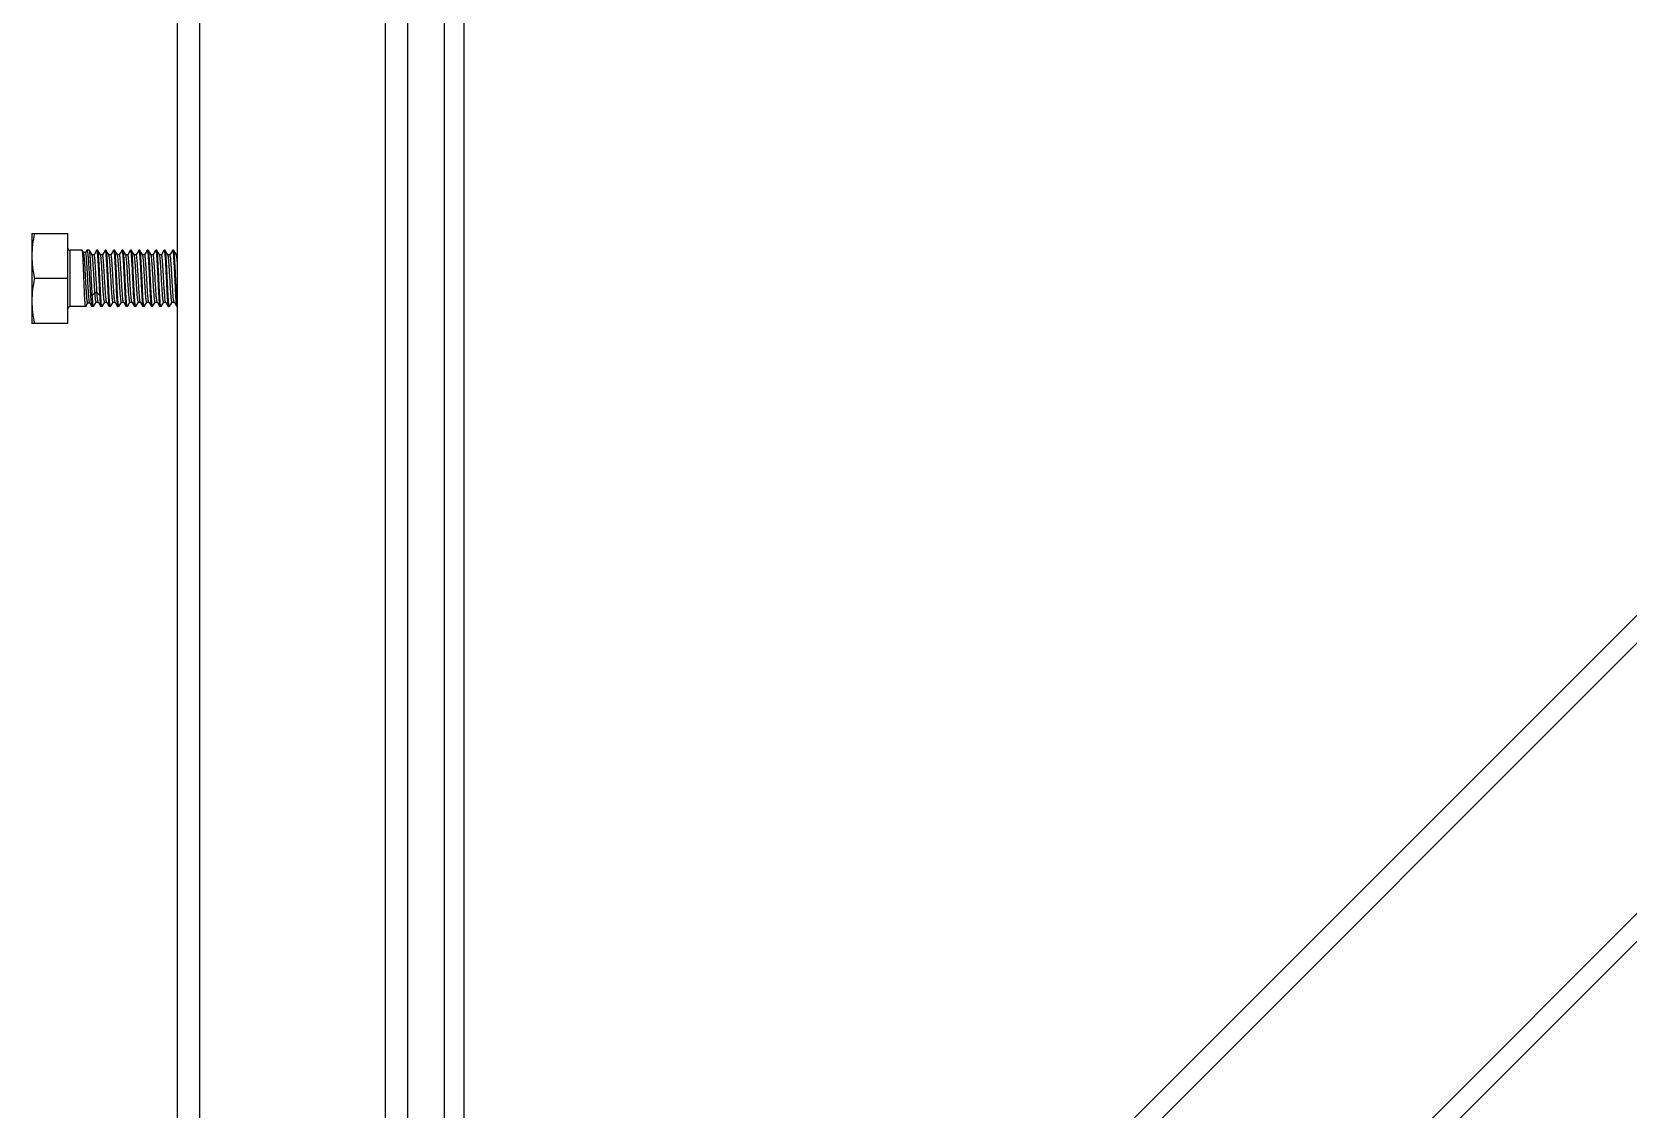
# Model space of a CAD drawing. Extents: x 27938 to 1042331, y -235042 to 1535213.
# Drawn here: x 704503 to 707030, y 753728 to 755433 of the extents above; entities that cross this region are included whole.
import ezdxf

# ---------------------------------------------------------------- set-up
doc = ezdxf.new("R2010")
doc.units = 0
doc.header["$LTSCALE"] = 1000
doc.header["$MEASUREMENT"] = 0

msp = doc.modelspace()

# ---------------------------------------------------------------- linework, layer by layer
at = {"linetype": 'Continuous'}
for p, q in [((705187.3, 752808.8), (705187.3, 755822.4)), ((705156.2, 753391.9), (705156.2, 755690.9)), ((705631.2, 753096.9), (708176.6, 755642.3)), ((705653.2, 753074.9), (708198.6, 755620.3)), ((704733.6, 752547.2), (704733.6, 755506.8)), ((704769.1, 752547.2), (704769.1, 755506.8)), ((705062.8, 752547.2), (705062.8, 755506.8)), ((705098.4, 752547.2), (705098.4, 755506.8)), ((705867.1, 752861), (708412.6, 755406.4)), ((705889.2, 752839), (708434.6, 755384.4)), ((704503.1, 755113.7), (704503.1, 754971.3)), ((704503.1, 755113.7), (704560.1, 755113.7)), ((704560.1, 754971.3), (704560.1, 755113.7)), ((704563.6, 754998), (704563.6, 755087)), ((704582.9, 755087), (704563.6, 755087)), ((704582.9, 755086.9), (704582.9, 755087)), ((704584.9, 755083.6), (704582.9, 755086.9)), ((704588.1, 755083.6), (704584.9, 755083.6)), ((704584.9, 755083.4), (704584.9, 755083.6)), ((704589.8, 755086.7), (704588, 755083.7)), ((704589.8, 755086.7), (704590.1, 755087)), ((704594.1, 755087), (704590.1, 755087)), ((704594.3, 755086.8), (704594.1, 755087)), ((704598.3, 755079.8), (704594.3, 755086.8)), ((704601.5, 755080), (704598.2, 755080)), ((704605.3, 755086.8), (704601.4, 755080)), ((704605.3, 755086.8), (704605.5, 755087)), ((704607.3, 755087), (704605.5, 755087)), ((704607.5, 755086.8), (704607.3, 755087)), ((704611.7, 755079.6), (704607.5, 755086.8)), ((704614.8, 755079.8), (704611.6, 755079.8)), ((704618.8, 755086.8), (704614.7, 755079.8)), ((704618.8, 755086.8), (704619, 755087)), ((704620.7, 755087), (704619, 755087)), ((704620.8, 755086.8), (704620.7, 755087)), ((704625.1, 755079.6), (704620.8, 755086.8)), ((704628.2, 755079.8), (704625, 755079.8)), ((704632.2, 755086.8), (704628.1, 755079.8)), ((704632.2, 755086.8), (704632.3, 755087)), ((704634, 755087), (704632.3, 755087)), ((704634.2, 755086.8), (704634, 755087)), ((704638.4, 755079.6), (704634.2, 755086.8)), ((704641.5, 755079.8), (704638.3, 755079.8)), ((704645.5, 755086.8), (704641.4, 755079.8)), ((704645.5, 755086.8), (704645.7, 755087)), ((704647.4, 755087), (704645.7, 755087)), ((704647.5, 755086.8), (704647.4, 755087)), ((704651.7, 755079.6), (704647.5, 755086.8)), ((704654.9, 755079.8), (704651.6, 755079.8)), ((704658.9, 755086.8), (704654.8, 755079.8)), ((704658.9, 755086.8), (704659, 755087)), ((704660.7, 755087), (704659, 755087)), ((704660.9, 755086.8), (704660.7, 755087)), ((704665.1, 755079.6), (704660.9, 755086.8)), ((704668.2, 755079.8), (704665, 755079.8)), ((704672.2, 755086.8), (704668.1, 755079.8)), ((704672.2, 755086.8), (704672.4, 755087)), ((704674.1, 755087), (704672.4, 755087)), ((704674.2, 755086.8), (704674.1, 755087)), ((704678.4, 755079.6), (704674.2, 755086.8)), ((704681.6, 755079.8), (704678.3, 755079.8)), ((704685.6, 755086.8), (704681.5, 755079.8)), ((704685.6, 755086.8), (704685.7, 755087)), ((704687.4, 755087), (704685.7, 755087)), ((704687.6, 755086.8), (704687.4, 755087)), ((704691.8, 755079.6), (704687.6, 755086.8)), ((704694.9, 755079.8), (704691.7, 755079.8)), ((704698.9, 755086.8), (704694.8, 755079.8)), ((704698.9, 755086.8), (704699.1, 755087)), ((704700.7, 755087), (704699.1, 755087)), ((704700.9, 755086.8), (704700.7, 755087)), ((704705.1, 755079.6), (704700.9, 755086.8)), ((704708.3, 755079.8), (704705, 755079.8)), ((704712.2, 755086.8), (704708.2, 755079.8)), ((704712.2, 755086.8), (704712.4, 755087)), ((704714.1, 755087), (704712.4, 755087)), ((704714.3, 755086.8), (704714.1, 755087)), ((704718.5, 755079.6), (704714.3, 755086.8)), ((704721.6, 755079.8), (704718.4, 755079.8)), ((704725.6, 755086.8), (704721.5, 755079.8)), ((704725.6, 755086.8), (704725.8, 755087)), ((704727.4, 755087), (704725.8, 755087)), ((704727.6, 755086.8), (704727.4, 755087)), ((704731.8, 755079.6), (704727.6, 755086.8)), ((704733.6, 755079.8), (704731.7, 755079.8)), ((704560.1, 755042.5), (704507.1, 755042.5)), ((704650.8, 755040.1), (704650.7, 755042.5)), ((704662.4, 755042.5), (704662.5, 755040.1)), ((704588.3, 754998.1), (704591.6, 755003.7)), ((704591.4, 755003.7), (704594.7, 755003.7)), ((704594.6, 755003.9), (704597.9, 754998.2)), ((704602.9, 755019.9), (704598.7, 755015.6)), ((704600.8, 754998.2), (704604.9, 755005.2)), ((704606.2, 755019.9), (704602.9, 755019.9)), ((704604.8, 755005.2), (704608.1, 755005.2)), ((704610.4, 755015.6), (704606.2, 755019.9)), ((704608, 755005.4), (704612.1, 754998.2)), ((704614.2, 754998.2), (704618.3, 755005.2)), ((704618.2, 755005.2), (704621.4, 755005.2)), ((704621.3, 755005.4), (704621.2, 755005.6)), ((704621.3, 755005.4), (704625.5, 754998.2)), ((704627.5, 754998.2), (704631.6, 755005.2)), ((704631.5, 755005.2), (704634.8, 755005.2)), ((704634.6, 755005.4), (704634.6, 755005.6)), ((704634.6, 755005.4), (704638.8, 754998.2)), ((704640.9, 754998.2), (704645, 755005.2)), ((704644.9, 755005.2), (704648.1, 755005.2)), ((704648, 755005.4), (704647.9, 755005.6)), ((704648, 755005.4), (704652.2, 754998.2)), ((704654.2, 754998.2), (704658.3, 755005.2)), ((704658.2, 755005.2), (704661.4, 755005.2)), ((704661.3, 755005.4), (704665.5, 754998.2)), ((704667.6, 754998.2), (704671.7, 755005.2)), ((704671.6, 755005.2), (704674.8, 755005.2)), ((704674.7, 755005.4), (704674.6, 755005.6)), ((704674.7, 755005.4), (704678.9, 754998.2)), ((704680.9, 754998.2), (704685, 755005.2)), ((704684.9, 755005.2), (704688.1, 755005.2)), ((704688, 755005.4), (704687.9, 755005.6)), ((704688, 755005.4), (704692.2, 754998.2)), ((704694.2, 754998.2), (704698.4, 755005.2)), ((704698.3, 755005.2), (704701.5, 755005.2)), ((704701.4, 755005.4), (704701.3, 755005.6)), ((704701.4, 755005.4), (704705.6, 754998.2)), ((704707.6, 754998.2), (704711.7, 755005.2)), ((704711.6, 755005.2), (704714.8, 755005.2)), ((704714.7, 755005.4), (704718.9, 754998.2)), ((704720.9, 754998.2), (704725, 755005.2)), ((704724.9, 755005.2), (704728.2, 755005.2)), ((704728.1, 755005.4), (704728, 755005.6)), ((704728.1, 755005.4), (704732.3, 754998.2)), ((704588.2, 754998), (704563.6, 754998)), ((704588.3, 754998.1), (704588.2, 754998)), ((704597.9, 754998.2), (704598.1, 754998)), ((704600.6, 754998), (704598.1, 754998)), ((704600.8, 754998.2), (704600.6, 754998)), ((704614, 754998), (704612.3, 754998)), ((704614.2, 754998.2), (704614, 754998)), ((704625.5, 754998.2), (704625.7, 754998)), ((704627.3, 754998), (704625.7, 754998)), ((704627.5, 754998.2), (704627.3, 754998)), ((704638.8, 754998.2), (704639, 754998)), ((704640.7, 754998), (704639, 754998)), ((704640.9, 754998.2), (704640.7, 754998)), ((704652.2, 754998.2), (704652.4, 754998)), ((704654, 754998), (704652.4, 754998)), ((704654.2, 754998.2), (704654, 754998)), ((704667.4, 754998), (704665.7, 754998)), ((704667.6, 754998.2), (704667.4, 754998)), ((704678.9, 754998.2), (704679.1, 754998)), ((704680.7, 754998), (704679.1, 754998)), ((704680.9, 754998.2), (704680.7, 754998)), ((704692.2, 754998.2), (704692.4, 754998)), ((704694.1, 754998), (704692.4, 754998)), ((704694.2, 754998.2), (704694.1, 754998)), ((704705.6, 754998.2), (704705.7, 754998)), ((704707.4, 754998), (704705.7, 754998)), ((704707.6, 754998.2), (704707.4, 754998)), ((704718.9, 754998.2), (704719.1, 754998)), ((704720.8, 754998), (704719.1, 754998)), ((704720.9, 754998.2), (704720.8, 754998)), ((704732.3, 754998.2), (704732.4, 754998)), ((704733.6, 754998), (704732.4, 754998)), ((704560.1, 754971.3), (704503.1, 754971.3))]:
    msp.add_line(p, q, dxfattribs=at)
for centre, start, end in [((704563.6, 755090.5), 180, 270), ((704563.6, 754994.4), 90, 180)]:
    msp.add_arc(centre, 3.56, start, end, dxfattribs=at)
for points in [[(704507.1, 755113.7), (704504.7, 755102), (704503.1, 755090), (704503.1, 755078.1)], [(704503.1, 755078.1), (704503.1, 755066.1), (704504.7, 755054.2), (704507.1, 755042.5)], [(704507.1, 755042.5), (704504.7, 755030.8), (704503.1, 755018.8), (704503.1, 755006.9)], [(704503.1, 755006.9), (704503.1, 754995), (704504.7, 754983), (704507.1, 754971.3)]]:
    msp.add_open_spline(points, degree=3, dxfattribs=at)
for points, knots in [([(704585.4, 755042.5), (704585.2, 755048), (704584.9, 755055.9), (704584.5, 755066.1), (704584.2, 755072.6), (704583.9, 755078.1), (704583.6, 755082.3), (704583.3, 755085.1), (704583.2, 755086.5), (704582.9, 755086.9)], [0, 0, 0, 0, 0.36864, 0.53657, 0.68548, 0.810114, 0.906077, 0.97003, 1, 1, 1, 1]), ([(704591.4, 755003.7), (704591.4, 755003.7), (704591.2, 755004), (704591, 755004.6), (704590.8, 755005.5), (704590.5, 755007.4), (704590.1, 755010.6), (704589.8, 755015.4), (704589.4, 755021.1), (704589, 755027.7), (704588.6, 755034.9), (704588, 755044.8), (704587.5, 755054.6), (704587, 755063.9), (704586.6, 755069.9), (704586.2, 755075), (704585.8, 755078.9), (704585.4, 755081.6), (704585.2, 755083), (704584.9, 755083.4)], [0, 0, 0, 0, 0.003488, 0.010904, 0.022688, 0.038824, 0.083607, 0.143647, 0.216697, 0.300025, 0.390537, 0.484902, 0.671459, 0.756962, 0.833182, 0.897479, 0.947675, 0.982144, 1, 1, 1, 1]), ([(704594.6, 755003.9), (704594.3, 755004.3), (704594.1, 755005.8), (704593.7, 755008.6), (704593.3, 755012.8), (704592.9, 755018), (704592.5, 755024.2), (704591.9, 755033.7), (704591.4, 755043.5), (704590.9, 755053.4), (704590.5, 755060.4), (704590.1, 755066.9), (704589.7, 755072.5), (704589.3, 755077), (704589, 755080.4), (704588.6, 755082.4), (704588.4, 755083.3), (704588.2, 755083.6), (704588.1, 755083.6)], [0, 0, 0, 0, 0.018844, 0.055045, 0.107437, 0.174076, 0.252464, 0.339678, 0.527511, 0.621285, 0.710453, 0.791854, 0.862644, 0.920393, 0.963178, 0.989688, 0.996707, 1, 1, 1, 1]), ([(704590.1, 755087), (704590.2, 755087), (704590.5, 755086.6), (704590.8, 755085.6), (704591.3, 755083.1), (704591.7, 755079), (704592.2, 755073.5), (704592.7, 755066.9), (704593.2, 755059.3), (704593.7, 755051.1), (704594, 755045.4), (704594.2, 755042.5)], [0, 0, 0, 0, 0.007547, 0.022985, 0.080637, 0.173055, 0.296975, 0.447746, 0.61965, 0.806111, 1, 1, 1, 1]), ([(704597.3, 755042.5), (704597.1, 755047.9), (704596.7, 755055.8), (704596.2, 755065.8), (704595.8, 755072.4), (704595.4, 755077.8), (704595.1, 755082.1), (704594.7, 755084.9), (704594.5, 755086.4), (704594.3, 755086.8)], [0, 0, 0, 0, 0.365079, 0.53175, 0.679987, 0.804667, 0.901508, 0.967249, 1, 1, 1, 1]), ([(704602.9, 755019.9), (704602.4, 755026), (704601.9, 755035.4), (704601.2, 755047.9), (704600.6, 755057.2), (704600.1, 755065.5), (704599.6, 755071.5), (704599.2, 755075.3), (704599, 755077.4), (704598.7, 755078.8), (704598.5, 755079.6), (704598.3, 755079.8)], [0, 0, 0, 0, 0.303539, 0.468638, 0.62733, 0.768529, 0.882427, 0.926602, 0.961222, 0.985757, 1, 1, 1, 1]), ([(704606.2, 755019.9), (704606, 755022.9), (704605.6, 755029.3), (704605, 755039.1), (704604.4, 755049.2), (704603.9, 755058.8), (704603.4, 755066.1), (704603, 755071.2), (704602.7, 755074.2), (704602.4, 755076.6), (704602.1, 755078.4), (704601.9, 755079.4), (704601.6, 755080), (704601.5, 755080)], [0, 0, 0, 0, 0.15003, 0.317321, 0.489066, 0.652114, 0.794019, 0.853588, 0.904016, 0.944371, 0.97394, 0.992316, 1, 1, 1, 1]), ([(704605.5, 755087), (704605.6, 755087), (704605.8, 755086.6), (704606, 755086), (704606.2, 755084.9), (704606.5, 755082.7), (704606.9, 755079), (704607.3, 755073.6), (704607.7, 755066.9), (704608.1, 755059.3), (704608.6, 755051.1), (704608.8, 755045.4), (704609, 755042.5)], [0, 0, 0, 0, 0.006868, 0.022, 0.046199, 0.079427, 0.17181, 0.295831, 0.44681, 0.618994, 0.805771, 1, 1, 1, 1]), ([(704610.7, 755042.5), (704610.4, 755047.9), (704610, 755055.7), (704609.5, 755065.8), (704609.1, 755072.3), (704608.7, 755077.7), (704608.4, 755082), (704608, 755084.9), (704607.7, 755086.4), (704607.5, 755086.8)], [0, 0, 0, 0, 0.364025, 0.530311, 0.678341, 0.803035, 0.90014, 0.966414, 1, 1, 1, 1]), ([(704618.2, 755005.2), (704618.1, 755005.2), (704617.9, 755005.5), (704617.6, 755006.3), (704617.3, 755008.3), (704616.9, 755011.5), (704616.5, 755015.8), (704616.1, 755021.1), (704615.7, 755027.2), (704615.3, 755033.8), (704614.8, 755043), (704614.3, 755052.1), (704613.7, 755060.8), (704613.4, 755066.6), (704613, 755071.4), (704612.6, 755075.2), (704612.2, 755077.8), (704611.9, 755079.2), (704611.7, 755079.6)], [0, 0, 0, 0, 0.003515, 0.010772, 0.037949, 0.081609, 0.140308, 0.211978, 0.294061, 0.383612, 0.477415, 0.664253, 0.750571, 0.827952, 0.893624, 0.945254, 0.981055, 1, 1, 1, 1]), ([(704621.2, 755005.6), (704621, 755006.1), (704620.7, 755007.6), (704620.4, 755010.4), (704620, 755014.3), (704619.4, 755021.4), (704618.8, 755031.7), (704618.2, 755042.7), (704617.6, 755051.8), (704617.2, 755058.3), (704616.9, 755064.3), (704616.5, 755069.4), (704616.1, 755073.7), (704615.7, 755076.8), (704615.4, 755078.7), (704615.1, 755079.5), (704614.9, 755079.8), (704614.8, 755079.8)], [0, 0, 0, 0, 0.022098, 0.060554, 0.114206, 0.18123, 0.34569, 0.53115, 0.623722, 0.711849, 0.792446, 0.862698, 0.92016, 0.962863, 0.989437, 0.99654, 1, 1, 1, 1]), ([(704619, 755087), (704619.1, 755087), (704619.3, 755086.6), (704619.4, 755086), (704619.7, 755084.9), (704620, 755082.7), (704620.3, 755079), (704620.7, 755073.5), (704621.1, 755066.9), (704621.5, 755059.3), (704621.9, 755051.1), (704622.2, 755045.4), (704622.3, 755042.5)], [0, 0, 0, 0, 0.006693, 0.021771, 0.045952, 0.079179, 0.171588, 0.295652, 0.446676, 0.6189, 0.805722, 1, 1, 1, 1]), ([(704624, 755042.5), (704623.7, 755047.9), (704623.4, 755055.7), (704622.8, 755065.8), (704622.5, 755072.3), (704622.1, 755077.7), (704621.7, 755082), (704621.3, 755084.9), (704621.1, 755086.4), (704620.8, 755086.8)], [0, 0, 0, 0, 0.364027, 0.530312, 0.678339, 0.803032, 0.900139, 0.966415, 1, 1, 1, 1]), ([(704631.5, 755005.2), (704631.4, 755005.2), (704631.2, 755005.5), (704631, 755006.3), (704630.6, 755008.3), (704630.3, 755011.5), (704629.9, 755015.8), (704629.5, 755021.1), (704629.1, 755027.2), (704628.7, 755033.8), (704628.2, 755043), (704627.6, 755052.1), (704627.1, 755060.8), (704626.7, 755066.6), (704626.3, 755071.4), (704625.9, 755075.2), (704625.5, 755077.8), (704625.3, 755079.2), (704625.1, 755079.6)], [0, 0, 0, 0, 0.003515, 0.010772, 0.037949, 0.081609, 0.140308, 0.211978, 0.294061, 0.383612, 0.477415, 0.664253, 0.750571, 0.827952, 0.893624, 0.945254, 0.981055, 1, 1, 1, 1]), ([(704634.6, 755005.6), (704634.4, 755006.1), (704634.1, 755007.6), (704633.7, 755010.4), (704633.3, 755014.4), (704632.8, 755021.4), (704632.1, 755031.8), (704631.5, 755042.8), (704631, 755051.9), (704630.6, 755058.3), (704630.2, 755064.3), (704629.8, 755069.4), (704629.4, 755073.7), (704629.1, 755076.8), (704628.7, 755078.7), (704628.5, 755079.5), (704628.3, 755079.8), (704628.2, 755079.8)], [0, 0, 0, 0, 0.022237, 0.060809, 0.11455, 0.181633, 0.346125, 0.531524, 0.624042, 0.712107, 0.792639, 0.862829, 0.920237, 0.962898, 0.989446, 0.996542, 1, 1, 1, 1]), ([(704632.3, 755087), (704632.4, 755087), (704632.6, 755086.6), (704632.8, 755086), (704633, 755084.9), (704633.3, 755082.7), (704633.7, 755079), (704634.1, 755073.5), (704634.5, 755066.9), (704634.9, 755059.3), (704635.3, 755051.1), (704635.5, 755045.4), (704635.7, 755042.5)], [0, 0, 0, 0, 0.006696, 0.021778, 0.045963, 0.079194, 0.171608, 0.295673, 0.446692, 0.618909, 0.805729, 1, 1, 1, 1]), ([(704637.4, 755042.5), (704637.1, 755047.9), (704636.7, 755055.7), (704636.2, 755065.8), (704635.8, 755072.3), (704635.4, 755077.7), (704635.1, 755082), (704634.7, 755084.9), (704634.4, 755086.4), (704634.2, 755086.8)], [0, 0, 0, 0, 0.364034, 0.530325, 0.678352, 0.803041, 0.900142, 0.966414, 1, 1, 1, 1]), ([(704644.9, 755005.2), (704644.8, 755005.2), (704644.6, 755005.5), (704644.3, 755006.3), (704644, 755008.3), (704643.6, 755011.5), (704643.2, 755015.8), (704642.8, 755021.1), (704642.4, 755027.2), (704642, 755033.8), (704641.5, 755043), (704641, 755052.1), (704640.4, 755060.8), (704640.1, 755066.6), (704639.7, 755071.4), (704639.3, 755075.2), (704638.9, 755077.8), (704638.6, 755079.2), (704638.4, 755079.6)], [0, 0, 0, 0, 0.003515, 0.010772, 0.037949, 0.081609, 0.140308, 0.211978, 0.294061, 0.383612, 0.477416, 0.664253, 0.750571, 0.827952, 0.893624, 0.945254, 0.981055, 1, 1, 1, 1]), ([(704647.9, 755005.6), (704647.7, 755006.1), (704647.4, 755007.6), (704647, 755010.4), (704646.7, 755014.4), (704646.1, 755021.5), (704645.5, 755031.8), (704644.8, 755042.8), (704644.3, 755051.9), (704643.9, 755058.4), (704643.5, 755064.3), (704643.2, 755069.4), (704642.8, 755073.7), (704642.4, 755076.8), (704642.1, 755078.7), (704641.8, 755079.5), (704641.6, 755079.8), (704641.5, 755079.8)], [0, 0, 0, 0, 0.022376, 0.061065, 0.114893, 0.182035, 0.346559, 0.531898, 0.624361, 0.712364, 0.792832, 0.86296, 0.920314, 0.962934, 0.989455, 0.996544, 1, 1, 1, 1]), ([(704645.7, 755087), (704645.8, 755087), (704646, 755086.6), (704646.1, 755086), (704646.4, 755084.9), (704646.6, 755082.7), (704647, 755079), (704647.4, 755073.5), (704647.8, 755066.9), (704648.2, 755059.3), (704648.6, 755051.1), (704648.9, 755045.4), (704649, 755042.5)], [0, 0, 0, 0, 0.006683, 0.021751, 0.045922, 0.07914, 0.171535, 0.295594, 0.446618, 0.618857, 0.805703, 1, 1, 1, 1]), ([(704650.7, 755042.5), (704650.4, 755047.9), (704650.1, 755055.7), (704649.5, 755065.8), (704649.2, 755072.3), (704648.8, 755077.7), (704648.4, 755082), (704648, 755084.9), (704647.8, 755086.4), (704647.5, 755086.8)], [0, 0, 0, 0, 0.364016, 0.530299, 0.678328, 0.803022, 0.900132, 0.966412, 1, 1, 1, 1]), ([(704655, 755040.5), (704654.7, 755045.1), (704654.3, 755052), (704653.8, 755060.7), (704653.4, 755066.5), (704653, 755071.3), (704652.6, 755075.2), (704652.2, 755077.8), (704652, 755079.2), (704651.7, 755079.6)], [0, 0, 0, 0, 0.357179, 0.522363, 0.670515, 0.796289, 0.895183, 0.963748, 1, 1, 1, 1]), ([(704658.3, 755040.5), (704658.2, 755043), (704657.9, 755047.9), (704657.5, 755055.2), (704657.1, 755061.9), (704656.6, 755067.8), (704656.2, 755072.6), (704655.9, 755076), (704655.6, 755077.9), (704655.3, 755078.9), (704655.2, 755079.5), (704655, 755079.8), (704654.9, 755079.8)], [0, 0, 0, 0, 0.191103, 0.376469, 0.548513, 0.700189, 0.825314, 0.918839, 0.952565, 0.977198, 0.992701, 1, 1, 1, 1]), ([(704659, 755087), (704659.1, 755087), (704659.3, 755086.6), (704659.5, 755086), (704659.7, 755084.9), (704660, 755082.7), (704660.3, 755079), (704660.7, 755073.6), (704661.1, 755066.9), (704661.6, 755059.3), (704662, 755051.1), (704662.2, 755045.4), (704662.4, 755042.5)], [0, 0, 0, 0, 0.006671, 0.021725, 0.045886, 0.079098, 0.171491, 0.295553, 0.446588, 0.618835, 0.805687, 1, 1, 1, 1]), ([(704664, 755042.5), (704663.8, 755047.9), (704663.4, 755055.7), (704662.9, 755065.8), (704662.5, 755072.3), (704662.1, 755077.7), (704661.8, 755082), (704661.3, 755084.9), (704661.1, 755086.4), (704660.9, 755086.8)], [0, 0, 0, 0, 0.364022, 0.530315, 0.678347, 0.803036, 0.900137, 0.966413, 1, 1, 1, 1]), ([(704671.6, 755005.2), (704671.5, 755005.2), (704671.3, 755005.5), (704671, 755006.3), (704670.7, 755008.3), (704670.3, 755011.5), (704669.9, 755015.8), (704669.5, 755021.1), (704669.1, 755027.2), (704668.7, 755033.8), (704668.2, 755043), (704667.7, 755052.1), (704667.1, 755060.8), (704666.7, 755066.6), (704666.3, 755071.4), (704666, 755075.2), (704665.6, 755077.8), (704665.3, 755079.2), (704665.1, 755079.6)], [0, 0, 0, 0, 0.003516, 0.010772, 0.037949, 0.081609, 0.140308, 0.211978, 0.294061, 0.383612, 0.477416, 0.664254, 0.750571, 0.827952, 0.893624, 0.945254, 0.981055, 1, 1, 1, 1]), ([(704674.6, 755005.6), (704674.4, 755006.1), (704674.1, 755007.6), (704673.7, 755010.5), (704673.4, 755014.5), (704672.8, 755021.5), (704672.2, 755031.9), (704671.5, 755042.9), (704671, 755051.9), (704670.6, 755058.4), (704670.2, 755064.3), (704669.9, 755069.5), (704669.5, 755073.7), (704669.1, 755076.8), (704668.8, 755078.7), (704668.5, 755079.5), (704668.3, 755079.8), (704668.2, 755079.8)], [0, 0, 0, 0, 0.022654, 0.061574, 0.115578, 0.182837, 0.347426, 0.532643, 0.624999, 0.712877, 0.793216, 0.863221, 0.920468, 0.963004, 0.989473, 0.996549, 1, 1, 1, 1]), ([(704672.4, 755087), (704672.5, 755087), (704672.7, 755086.6), (704672.8, 755086), (704673, 755084.9), (704673.3, 755082.7), (704673.7, 755079), (704674.1, 755073.6), (704674.5, 755066.9), (704674.9, 755059.3), (704675.3, 755051.1), (704675.6, 755045.4), (704675.7, 755042.5)], [0, 0, 0, 0, 0.006673, 0.021728, 0.04589, 0.079102, 0.171488, 0.295544, 0.446579, 0.618833, 0.80569, 1, 1, 1, 1]), ([(704677.4, 755042.5), (704677.1, 755047.9), (704676.8, 755055.7), (704676.2, 755065.8), (704675.8, 755072.3), (704675.5, 755077.7), (704675.1, 755082), (704674.7, 755084.9), (704674.5, 755086.4), (704674.2, 755086.8)], [0, 0, 0, 0, 0.364021, 0.530312, 0.678344, 0.803036, 0.900139, 0.966413, 1, 1, 1, 1]), ([(704684.9, 755005.2), (704684.8, 755005.2), (704684.6, 755005.5), (704684.4, 755006.3), (704684, 755008.3), (704683.6, 755011.5), (704683.2, 755015.8), (704682.9, 755021.1), (704682.5, 755027.2), (704682.1, 755033.8), (704681.5, 755043), (704681, 755052.1), (704680.5, 755060.8), (704680.1, 755066.6), (704679.7, 755071.4), (704679.3, 755075.2), (704678.9, 755077.8), (704678.7, 755079.2), (704678.4, 755079.6)], [0, 0, 0, 0, 0.003516, 0.010771, 0.037949, 0.081609, 0.140308, 0.211978, 0.294061, 0.383613, 0.477416, 0.664254, 0.750571, 0.827952, 0.893624, 0.945254, 0.981055, 1, 1, 1, 1]), ([(704687.9, 755005.6), (704687.7, 755006.1), (704687.5, 755007.7), (704687.1, 755010.5), (704686.7, 755014.5), (704686.1, 755021.6), (704685.5, 755031.9), (704684.9, 755042.9), (704684.4, 755052), (704684, 755058.4), (704683.6, 755064.3), (704683.2, 755069.5), (704682.8, 755073.7), (704682.5, 755076.8), (704682.1, 755078.7), (704681.8, 755079.5), (704681.7, 755079.8), (704681.6, 755079.8)], [0, 0, 0, 0, 0.022792, 0.061828, 0.11592, 0.183237, 0.347858, 0.533014, 0.625317, 0.713133, 0.793408, 0.863351, 0.920544, 0.963039, 0.989482, 0.996551, 1, 1, 1, 1]), ([(704685.7, 755087), (704685.8, 755087), (704686, 755086.6), (704686.2, 755086), (704686.4, 755084.9), (704686.7, 755082.7), (704687, 755079), (704687.4, 755073.5), (704687.8, 755066.9), (704688.2, 755059.3), (704688.7, 755051.1), (704688.9, 755045.4), (704689.1, 755042.5)], [0, 0, 0, 0, 0.006683, 0.021749, 0.045921, 0.079139, 0.171536, 0.295597, 0.446627, 0.618868, 0.805705, 1, 1, 1, 1]), ([(704690.7, 755042.5), (704690.5, 755047.9), (704690.1, 755055.7), (704689.6, 755065.8), (704689.2, 755072.3), (704688.8, 755077.7), (704688.5, 755082), (704688, 755084.9), (704687.8, 755086.4), (704687.6, 755086.8)], [0, 0, 0, 0, 0.364024, 0.530311, 0.678341, 0.803035, 0.90014, 0.966414, 1, 1, 1, 1]), ([(704698.3, 755005.2), (704698.2, 755005.2), (704698, 755005.5), (704697.7, 755006.3), (704697.3, 755008.3), (704697, 755011.5), (704696.6, 755015.8), (704696.2, 755021.1), (704695.8, 755027.2), (704695.4, 755033.8), (704694.9, 755043), (704694.4, 755052.1), (704693.8, 755060.8), (704693.4, 755066.6), (704693, 755071.4), (704692.7, 755075.2), (704692.3, 755077.8), (704692, 755079.2), (704691.8, 755079.6)], [0, 0, 0, 0, 0.003516, 0.010771, 0.037949, 0.081609, 0.140308, 0.211978, 0.294061, 0.383613, 0.477416, 0.664254, 0.750571, 0.827952, 0.893624, 0.945254, 0.981055, 1, 1, 1, 1]), ([(704701.3, 755005.6), (704701.1, 755006.1), (704700.8, 755007.7), (704700.4, 755010.5), (704700, 755014.5), (704699.5, 755021.6), (704698.8, 755032), (704698.2, 755042.9), (704697.7, 755052), (704697.3, 755058.5), (704696.9, 755064.4), (704696.5, 755069.5), (704696.2, 755073.7), (704695.8, 755076.8), (704695.5, 755078.7), (704695.2, 755079.5), (704695, 755079.8), (704694.9, 755079.8)], [0, 0, 0, 0, 0.022931, 0.062083, 0.116262, 0.183637, 0.34829, 0.533386, 0.625634, 0.713389, 0.793599, 0.863481, 0.920621, 0.963074, 0.989491, 0.996553, 1, 1, 1, 1]), ([(704699.1, 755087), (704699.2, 755087), (704699.4, 755086.6), (704699.5, 755086), (704699.7, 755084.9), (704700, 755082.7), (704700.4, 755079), (704700.8, 755073.5), (704701.2, 755066.9), (704701.6, 755059.3), (704702, 755051.1), (704702.3, 755045.4), (704702.4, 755042.5)], [0, 0, 0, 0, 0.006692, 0.02177, 0.045951, 0.079177, 0.171585, 0.295649, 0.446674, 0.618898, 0.805721, 1, 1, 1, 1]), ([(704702.9, 755065.4), (704702.8, 755068.2), (704702.5, 755073.1), (704702.1, 755078.9), (704701.7, 755082.6), (704701.5, 755084.5), (704701.2, 755085.9), (704701.1, 755086.6), (704700.9, 755086.8)], [0, 0, 0, 0, 0.386254, 0.691736, 0.808776, 0.899775, 0.963628, 1, 1, 1, 1]), ([(704707.1, 755061.7), (704707, 755064), (704706.7, 755068.1), (704706.2, 755073.4), (704705.8, 755076.9), (704705.4, 755078.8), (704705.3, 755079.4), (704705.1, 755079.6)], [0, 0, 0, 0, 0.381097, 0.684377, 0.893928, 0.960143, 1, 1, 1, 1]), ([(704710.4, 755061.7), (704710.3, 755064.2), (704710, 755067.7), (704709.7, 755072.2), (704709.4, 755074.8), (704709.1, 755076.8), (704708.9, 755078.4), (704708.6, 755079.2), (704708.4, 755079.8), (704708.3, 755079.8)], [0, 0, 0, 0, 0.410879, 0.581806, 0.725913, 0.840918, 0.925076, 0.977487, 1, 1, 1, 1]), ([(704712.4, 755087), (704712.6, 755087), (704712.8, 755086.3), (704713, 755085.3), (704713.3, 755083.5), (704713.5, 755081), (704713.8, 755077.9), (704714.2, 755072.6), (704714.4, 755068.4), (704714.6, 755065.4)], [0, 0, 0, 0, 0.021095, 0.073096, 0.157182, 0.272316, 0.416719, 0.588047, 1, 1, 1, 1]), ([(704717.4, 755042.5), (704717.2, 755047.9), (704716.8, 755055.7), (704716.3, 755065.8), (704715.9, 755072.3), (704715.5, 755077.7), (704715.1, 755082), (704714.7, 755084.9), (704714.5, 755086.4), (704714.3, 755086.8)], [0, 0, 0, 0, 0.364034, 0.530327, 0.678354, 0.803043, 0.900143, 0.966415, 1, 1, 1, 1]), ([(704724.9, 755005.2), (704724.9, 755005.2), (704724.7, 755005.5), (704724.4, 755006.3), (704724, 755008.3), (704723.7, 755011.5), (704723.3, 755015.8), (704722.9, 755021.1), (704722.5, 755027.2), (704722.1, 755033.8), (704721.6, 755043), (704721.1, 755052.1), (704720.5, 755060.8), (704720.1, 755066.6), (704719.7, 755071.4), (704719.4, 755075.2), (704719, 755077.8), (704718.7, 755079.2), (704718.5, 755079.6)], [0, 0, 0, 0, 0.003516, 0.010771, 0.037949, 0.081609, 0.140308, 0.211978, 0.294061, 0.383613, 0.477416, 0.664254, 0.750571, 0.827952, 0.893624, 0.945254, 0.981055, 1, 1, 1, 1]), ([(704728, 755005.6), (704727.8, 755006.2), (704727.5, 755007.7), (704727.1, 755010.6), (704726.7, 755014.6), (704726.2, 755021.7), (704725.5, 755032), (704724.9, 755043), (704724.4, 755052.1), (704724, 755058.5), (704723.6, 755064.4), (704723.2, 755069.5), (704722.8, 755073.7), (704722.5, 755076.8), (704722.1, 755078.7), (704721.9, 755079.5), (704721.7, 755079.8), (704721.6, 755079.8)], [0, 0, 0, 0, 0.023208, 0.06259, 0.116944, 0.184435, 0.349152, 0.534126, 0.626268, 0.713899, 0.79398, 0.86374, 0.920773, 0.963144, 0.989509, 0.996558, 1, 1, 1, 1]), ([(704725.8, 755087), (704725.9, 755087), (704726.1, 755086.6), (704726.2, 755086), (704726.4, 755084.9), (704726.7, 755082.7), (704727.1, 755079), (704727.5, 755073.5), (704727.9, 755066.9), (704728.3, 755059.3), (704728.7, 755051.1), (704729, 755045.4), (704729.1, 755042.5)], [0, 0, 0, 0, 0.006682, 0.021748, 0.045918, 0.079135, 0.171528, 0.295585, 0.446611, 0.618853, 0.805701, 1, 1, 1, 1]), ([(704730.8, 755042.5), (704730.5, 755047.9), (704730.1, 755055.7), (704729.6, 755065.8), (704729.2, 755072.3), (704728.8, 755077.7), (704728.5, 755082), (704728.1, 755084.9), (704727.9, 755086.4), (704727.6, 755086.8)], [0, 0, 0, 0, 0.364017, 0.530302, 0.678331, 0.803024, 0.900132, 0.966412, 1, 1, 1, 1]), ([(704733.6, 755065.3), (704733.4, 755067.1), (704733.2, 755070.4), (704732.8, 755074.7), (704732.3, 755077.6), (704732.1, 755079.1), (704731.8, 755079.6)], [0, 0, 0, 0, 0.381924, 0.683092, 0.891493, 1, 1, 1, 1]), ([(704704.1, 755042.5), (704704, 755044.5), (704703.6, 755052.1), (704703.2, 755059.8), (704702.9, 755065.4)], [0, 0, 0, 0, 0.261816, 1, 1, 1, 1]), ([(704711.6, 755005.2), (704711.5, 755005.2), (704711.2, 755005.8), (704711, 755006.7), (704710.7, 755008.3), (704710.4, 755010.5), (704710.2, 755013.2), (704709.8, 755017.8), (704709.3, 755024.6), (704708.8, 755033.5), (704708.2, 755043), (704707.7, 755052.5), (704707.3, 755058.7), (704707.1, 755061.7)], [0, 0, 0, 0, 0.007549, 0.025288, 0.053782, 0.092698, 0.14142, 0.199125, 0.337396, 0.498012, 0.669894, 0.841157, 1, 1, 1, 1]), ([(704714.7, 755005.4), (704714.6, 755005.6), (704714.4, 755006.3), (704714, 755008.4), (704713.6, 755012.4), (704713.1, 755018.5), (704712.6, 755026.1), (704712, 755034.7), (704711.4, 755046.7), (704710.8, 755055.8), (704710.4, 755061.7)], [0, 0, 0, 0, 0.014139, 0.038106, 0.114569, 0.22512, 0.362916, 0.519336, 0.684562, 1, 1, 1, 1]), ([(704714.6, 755065.4), (704714.7, 755063.6), (704715.1, 755056), (704715.5, 755048.3), (704715.8, 755042.5)], [0, 0, 0, 0, 0.233581, 1, 1, 1, 1]), ([(704588.2, 754998), (704588.1, 754998), (704587.9, 754998.4), (704587.8, 754999), (704587.6, 755000.1), (704587.4, 755002.3), (704587.1, 755006), (704586.7, 755011.4), (704586.4, 755018.1), (704586.1, 755025.7), (704585.7, 755033.9), (704585.5, 755039.6), (704585.4, 755042.5)], [0, 0, 0, 0, 0.006203, 0.021073, 0.045141, 0.078305, 0.170688, 0.294821, 0.44599, 0.618417, 0.805472, 1, 1, 1, 1]), ([(704594.2, 755042.5), (704594.5, 755037.1), (704594.9, 755029.3), (704595.6, 755019.4), (704596, 755012.9), (704596.5, 755007.4), (704596.9, 755003.1), (704597.3, 755000.2), (704597.6, 754998.7), (704597.9, 754998.2)], [0, 0, 0, 0, 0.361155, 0.526427, 0.673911, 0.798642, 0.896457, 0.964179, 1, 1, 1, 1]), ([(704598.7, 755015.6), (704598.6, 755017.6), (704598.1, 755026.6), (704597.7, 755035.5), (704597.3, 755042.5)], [0, 0, 0, 0, 0.22604, 1, 1, 1, 1]), ([(704609, 755042.5), (704609.1, 755040.1), (704609.5, 755031.1), (704610, 755022.1), (704610.4, 755015.6)], [0, 0, 0, 0, 0.2673, 1, 1, 1, 1]), ([(704614, 754998), (704613.9, 754998), (704613.7, 754998.4), (704613.5, 754999), (704613.3, 755000.1), (704613, 755002.3), (704612.7, 755006), (704612.3, 755011.4), (704611.9, 755018.1), (704611.5, 755025.7), (704611.1, 755033.9), (704610.8, 755039.6), (704610.7, 755042.5)], [0, 0, 0, 0, 0.006697, 0.021779, 0.045964, 0.079194, 0.171609, 0.295674, 0.446694, 0.618911, 0.805729, 1, 1, 1, 1]), ([(704622.3, 755042.5), (704622.6, 755037.1), (704623, 755029.2), (704623.5, 755019.2), (704623.9, 755012.7), (704624.3, 755007.2), (704624.6, 755003), (704625, 755000.1), (704625.2, 754998.6), (704625.5, 754998.2)], [0, 0, 0, 0, 0.363963, 0.530225, 0.678242, 0.802937, 0.90006, 0.966368, 1, 1, 1, 1]), ([(704627.3, 754998), (704627.2, 754998), (704627, 754998.4), (704626.9, 754999), (704626.7, 755000.1), (704626.4, 755002.3), (704626, 755006), (704625.6, 755011.4), (704625.2, 755018.1), (704624.8, 755025.7), (704624.4, 755033.9), (704624.1, 755039.6), (704624, 755042.5)], [0, 0, 0, 0, 0.006689, 0.021764, 0.045941, 0.079165, 0.171569, 0.295632, 0.446659, 0.618889, 0.805716, 1, 1, 1, 1]), ([(704635.7, 755042.5), (704635.9, 755037.1), (704636.3, 755029.2), (704636.8, 755019.2), (704637.2, 755012.7), (704637.6, 755007.2), (704638, 755003), (704638.4, 755000.1), (704638.6, 754998.6), (704638.8, 754998.2)], [0, 0, 0, 0, 0.363959, 0.530225, 0.678245, 0.80294, 0.900061, 0.966367, 1, 1, 1, 1]), ([(704640.7, 754998), (704640.6, 754998), (704640.4, 754998.4), (704640.2, 754999), (704640, 755000.1), (704639.7, 755002.3), (704639.4, 755006), (704639, 755011.4), (704638.6, 755018.1), (704638.2, 755025.7), (704637.8, 755033.9), (704637.5, 755039.6), (704637.4, 755042.5)], [0, 0, 0, 0, 0.00668, 0.021743, 0.045911, 0.079128, 0.171521, 0.29558, 0.446613, 0.618858, 0.805701, 1, 1, 1, 1]), ([(704649, 755042.5), (704649.3, 755037.1), (704649.7, 755029.2), (704650.2, 755019.2), (704650.6, 755012.7), (704651, 755007.2), (704651.3, 755003), (704651.7, 755000.1), (704651.9, 754998.6), (704652.2, 754998.2)], [0, 0, 0, 0, 0.363957, 0.530226, 0.678247, 0.80294, 0.900059, 0.966367, 1, 1, 1, 1]), ([(704654, 754998), (704653.9, 754998), (704653.7, 754998.3), (704653.6, 754998.9), (704653.4, 754999.9), (704653.1, 755002), (704652.8, 755005.4), (704652.4, 755010.6), (704652, 755016.8), (704651.6, 755024), (704651.2, 755031.9), (704650.9, 755037.3), (704650.8, 755040.1)], [0, 0, 0, 0, 0.006689, 0.021571, 0.045424, 0.078208, 0.169526, 0.292465, 0.442701, 0.6149, 0.802905, 1, 1, 1, 1]), ([(704658.2, 755005.2), (704658.1, 755005.2), (704657.9, 755005.5), (704657.7, 755006.3), (704657.3, 755008.3), (704657, 755011.4), (704656.6, 755015.7), (704656.2, 755021), (704655.6, 755029.3), (704655.2, 755035.9), (704655, 755040.5)], [0, 0, 0, 0, 0.007368, 0.022553, 0.07941, 0.170757, 0.293599, 0.443643, 0.615565, 1, 1, 1, 1]), ([(704661.3, 755005.4), (704661.1, 755005.8), (704660.9, 755007), (704660.5, 755009.3), (704660.2, 755012.7), (704659.8, 755017), (704659.4, 755022.1), (704658.9, 755030), (704658.6, 755036.2), (704658.3, 755040.5)], [0, 0, 0, 0, 0.036414, 0.10397, 0.201071, 0.324823, 0.471425, 0.636308, 1, 1, 1, 1]), ([(704662.5, 755040.1), (704662.7, 755034.9), (704663.1, 755027.5), (704663.6, 755017.9), (704664, 755011.8), (704664.4, 755006.7), (704664.7, 755002.7), (704665.1, 755000), (704665.3, 754998.6), (704665.5, 754998.2)], [0, 0, 0, 0, 0.367266, 0.533405, 0.680662, 0.804347, 0.900563, 0.966339, 1, 1, 1, 1]), ([(704667.4, 754998), (704667.3, 754998), (704667.1, 754998.4), (704666.9, 754999), (704666.7, 755000.1), (704666.4, 755002.3), (704666.1, 755006), (704665.7, 755011.4), (704665.3, 755018.1), (704664.9, 755025.7), (704664.5, 755033.9), (704664.2, 755039.6), (704664, 755042.5)], [0, 0, 0, 0, 0.006689, 0.021763, 0.04594, 0.079164, 0.171568, 0.295631, 0.446657, 0.618886, 0.805714, 1, 1, 1, 1]), ([(704675.7, 755042.5), (704676, 755037.1), (704676.3, 755029.2), (704676.9, 755019.2), (704677.3, 755012.7), (704677.7, 755007.2), (704678, 755003), (704678.4, 755000.1), (704678.6, 754998.6), (704678.9, 754998.2)], [0, 0, 0, 0, 0.363961, 0.530225, 0.678245, 0.802939, 0.90006, 0.966367, 1, 1, 1, 1]), ([(704680.7, 754998), (704680.6, 754998), (704680.4, 754998.4), (704680.3, 754999), (704680.1, 755000.1), (704679.8, 755002.3), (704679.4, 755006), (704679, 755011.4), (704678.6, 755018.1), (704678.2, 755025.7), (704677.8, 755033.9), (704677.5, 755039.6), (704677.4, 755042.5)], [0, 0, 0, 0, 0.006676, 0.021733, 0.045899, 0.079113, 0.171508, 0.295569, 0.446596, 0.61884, 0.805693, 1, 1, 1, 1]), ([(704689.1, 755042.5), (704689.3, 755037.1), (704689.7, 755029.2), (704690.2, 755019.2), (704690.6, 755012.7), (704691, 755007.2), (704691.3, 755003), (704691.8, 755000.1), (704692, 754998.6), (704692.2, 754998.2)], [0, 0, 0, 0, 0.363962, 0.530226, 0.678239, 0.802933, 0.900057, 0.966368, 1, 1, 1, 1]), ([(704694.1, 754998), (704694, 754998), (704693.8, 754998.4), (704693.6, 754999), (704693.4, 755000.1), (704693.1, 755002.3), (704692.8, 755006), (704692.4, 755011.4), (704692, 755018.1), (704691.6, 755025.7), (704691.1, 755033.9), (704690.9, 755039.6), (704690.7, 755042.5)], [0, 0, 0, 0, 0.006697, 0.021779, 0.045964, 0.079195, 0.171609, 0.295674, 0.446694, 0.618911, 0.805729, 1, 1, 1, 1]), ([(704702.4, 755042.5), (704702.7, 755037.1), (704703, 755029.2), (704703.6, 755019.2), (704704, 755012.7), (704704.3, 755007.2), (704704.7, 755003), (704705.1, 755000.1), (704705.3, 754998.6), (704705.6, 754998.2)], [0, 0, 0, 0, 0.363963, 0.530225, 0.678242, 0.802937, 0.90006, 0.966368, 1, 1, 1, 1]), ([(704707.4, 754998), (704707.3, 754998), (704707.1, 754998.4), (704707, 754999), (704706.8, 755000.1), (704706.5, 755002.3), (704706.1, 755006), (704705.7, 755011.4), (704705.3, 755018.1), (704704.9, 755025.7), (704704.5, 755033.9), (704704.2, 755039.6), (704704.1, 755042.5)], [0, 0, 0, 0, 0.006686, 0.021758, 0.045933, 0.079154, 0.171555, 0.295617, 0.446646, 0.618881, 0.805711, 1, 1, 1, 1]), ([(704715.8, 755042.5), (704716, 755037.1), (704716.4, 755029.2), (704716.9, 755019.2), (704717.3, 755012.7), (704717.7, 755007.2), (704718, 755003), (704718.5, 755000.1), (704718.7, 754998.6), (704718.9, 754998.2)], [0, 0, 0, 0, 0.363958, 0.530225, 0.678245, 0.80294, 0.90006, 0.966367, 1, 1, 1, 1]), ([(704720.8, 754998), (704720.7, 754998), (704720.5, 754998.4), (704720.3, 754999), (704720.1, 755000.1), (704719.8, 755002.3), (704719.5, 755006), (704719.1, 755011.4), (704718.7, 755018.1), (704718.2, 755025.7), (704717.8, 755033.9), (704717.6, 755039.6), (704717.4, 755042.5)], [0, 0, 0, 0, 0.006677, 0.021736, 0.045902, 0.079117, 0.171507, 0.295565, 0.446598, 0.618848, 0.805696, 1, 1, 1, 1]), ([(704729.1, 755042.5), (704729.4, 755037.1), (704729.7, 755029.2), (704730.3, 755019.2), (704730.6, 755012.7), (704731, 755007.2), (704731.4, 755003), (704731.8, 755000.1), (704732, 754998.6), (704732.3, 754998.2)], [0, 0, 0, 0, 0.363957, 0.530228, 0.678248, 0.80294, 0.900058, 0.966367, 1, 1, 1, 1]), ([(704733.6, 754999.5), (704733.2, 755001.5), (704732.7, 755006.8), (704732.1, 755016.4), (704731.4, 755028.7), (704731, 755037.7), (704730.8, 755042.5)], [0, 0, 0, 0, 0.140058, 0.370691, 0.667791, 1, 1, 1, 1]), ([(704600.6, 754998), (704600.5, 754998), (704600.3, 754998.5), (704600.1, 754999.3), (704599.9, 755000.8), (704599.6, 755002.8), (704599.4, 755005.3), (704599.1, 755009.6), (704598.8, 755013.1), (704598.7, 755015.6)], [0, 0, 0, 0, 0.021546, 0.072917, 0.155846, 0.269667, 0.412995, 0.584026, 1, 1, 1, 1]), ([(704604.8, 755005.2), (704604.7, 755005.2), (704604.5, 755005.6), (704604.3, 755006.3), (704604.1, 755007.6), (704603.7, 755010.1), (704603.3, 755014.3), (704603, 755017.9), (704602.9, 755019.9)], [0, 0, 0, 0, 0.023235, 0.075178, 0.15823, 0.271917, 0.585415, 1, 1, 1, 1]), ([(704608, 755005.4), (704607.7, 755005.8), (704607.4, 755007.4), (704607, 755010.4), (704606.6, 755014.7), (704606.3, 755018.1), (704606.2, 755019.9)], [0, 0, 0, 0, 0.108395, 0.316903, 0.618184, 1, 1, 1, 1]), ([(704610.4, 755015.6), (704610.5, 755013.3), (704610.8, 755009.3), (704611.2, 755004), (704611.5, 755000.7), (704611.9, 754998.9), (704612, 754998.3), (704612.1, 754998.2)], [0, 0, 0, 0, 0.387446, 0.690986, 0.897716, 0.962073, 1, 1, 1, 1]), ([(704612.1, 754998.2), (704612.2, 754998.1), (704612.2, 754998), (704612.3, 754998), (704612.3, 754998)], [0, 0, 0, 0, 0.600476, 1, 1, 1, 1]), ([(704665.5, 754998.2), (704665.6, 754998.1), (704665.6, 754998), (704665.7, 754998), (704665.7, 754998)], [0, 0, 0, 0, 0.600612, 1, 1, 1, 1])]:
    msp.add_open_spline(points, degree=3, knots=knots, dxfattribs=at)

doc.saveas('drawing.dxf')
